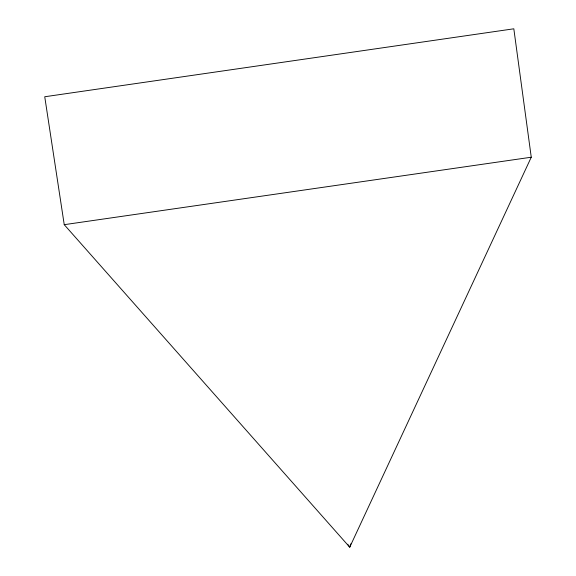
<?xml version="1.0" encoding="UTF-8"?>
<svg xmlns="http://www.w3.org/2000/svg" width="576" height="576" viewBox="0 0 576 576"><rect width="100%" height="100%" fill="white"/><g stroke="black" fill="none" stroke-linecap="round" stroke-linejoin="round"><path stroke-width="0.86" d="M350.863 543.78L349.733 547.2L64.238 224.676L44.741 96.754L513.821 28.8L531.259 157.219L349.733 547.2L347.702 544.241M64.238 224.676L531.259 157.219"/></g></svg>
